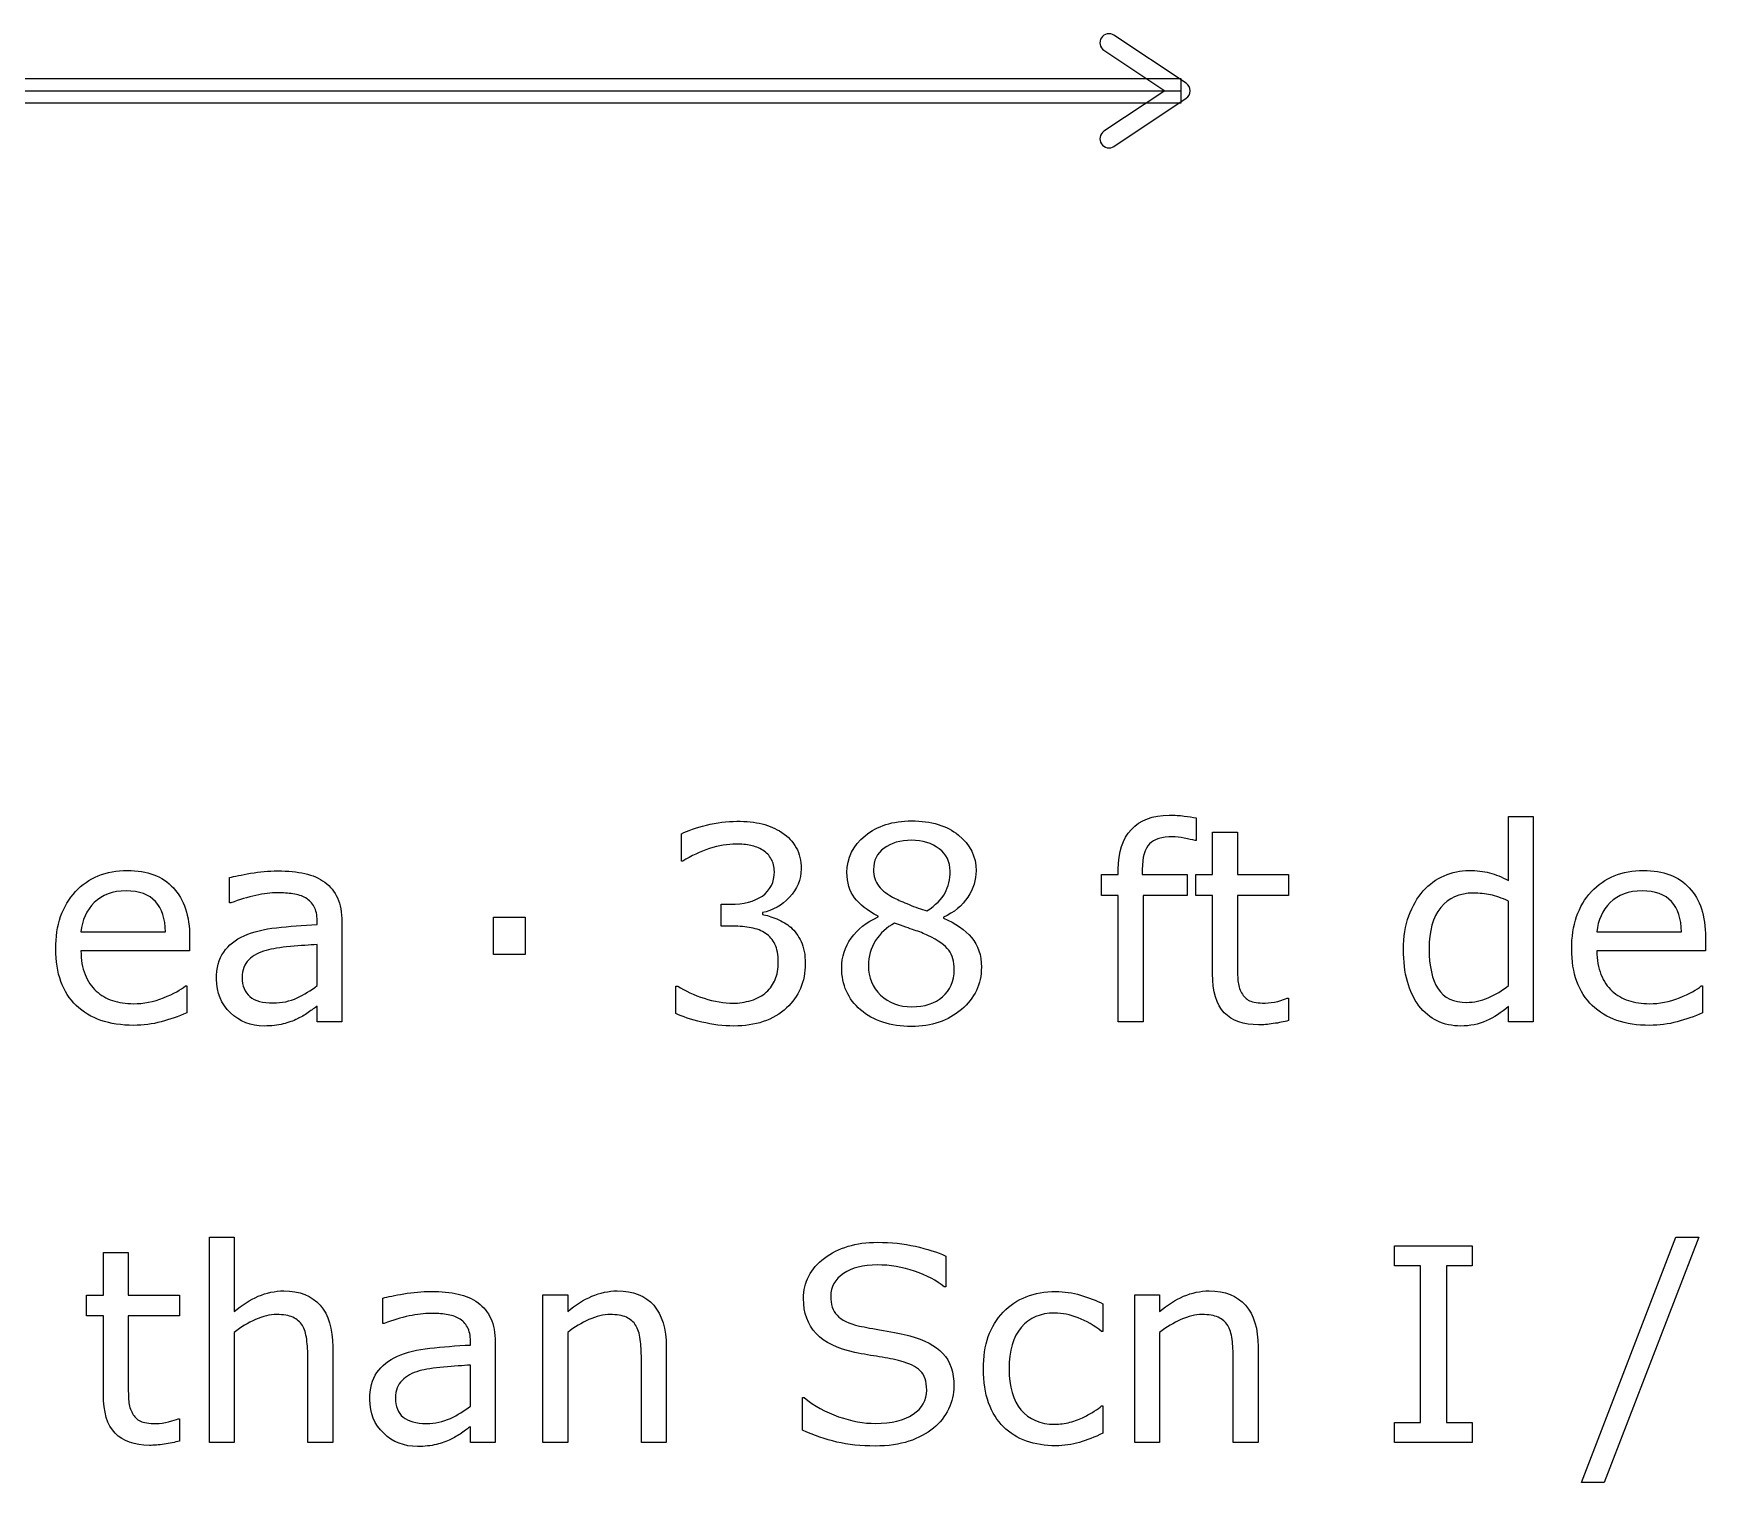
# Model space of a CAD drawing. Extents: x -13 to 750, y 12 to 2314.
# Drawn here: x 229.8 to 285.5, y 632.6 to 680.8 of the extents above; entities that cross this region are included whole.
import ezdxf

# ---------------------------------------------------------------- set-up
doc = ezdxf.new("R2010")
doc.units = 0
doc.layers.get('0').update_dxf_attribs({"linetype": 'CONTINUOUS'})

msp = doc.modelspace()

# ---------------------------------------------------------------- linework, layer by layer
at = {"color": 7}
for points in [[(268.16602, 679.14), (265.76562, 680.7396)], [(265.43361, 680.2396), (267.459, 678.89), (265.43361, 677.5404)], [(44, 678.89), (268, 678.89)], [(265.76562, 677.0404), (268.16602, 678.64)], [(268.50739, 654.6838), (268.50735, 653.9281)], [(278.896, 652.6003), (278.896, 654.7273), (279.72217, 654.7273), (279.7222, 647.8899)], [(251.41261, 653.2382), (251.36871, 653.2382), (251.36871, 654.1567)], [(269.04788, 649.4936), (269.04788, 652.104), (268.48978, 652.104), (268.48978, 652.7983), (269.04788, 652.7983), (269.04788, 654.2089), (269.87405, 654.2089), (269.87405, 652.7983), (271.57913, 652.7983), (271.57913, 652.104), (269.87405, 652.104), (269.87405, 649.8671)], [(268.50735, 653.9281), (268.46345, 653.9281)], [(266.71003, 652.9657), (266.71003, 652.7987), (268.19978, 652.7987), (268.19978, 652.1044), (266.7364, 652.1044), (266.7364, 647.89), (265.91023, 647.89), (265.91023, 652.1044), (265.35212, 652.1044), (265.35212, 652.7987), (265.91023, 652.7987), (265.91023, 652.9613)], [(236.37454, 651.8539), (236.33064, 651.8539), (236.33064, 652.6932)], [(253.08692, 651.076), (252.69142, 651.076), (252.69142, 651.8055), (252.99903, 651.8055)], [(278.89603, 649.0984), (278.89603, 651.9153)], [(239.24417, 651.1335), (239.24417, 651.2609)], [(240.06599, 651.2208), (240.06595, 647.89)], [(254.06256, 651.5287), (254.06256, 651.4667)], [(257.91214, 651.3837), (257.91214, 651.4097)], [(260.08743, 651.3746), (260.08743, 651.3486)], [(231.38235, 650.8915), (234.19485, 650.8915)], [(234.99901, 650.7069), (234.99905, 650.2587)], [(255.00738, 651.0405), (255.00735, 651.0409)], [(281.84036, 650.8914), (284.65286, 650.8914)], [(285.45702, 650.7068), (285.45706, 650.2586)], [(234.99905, 650.2587), (231.38235, 650.2587)], [(239.24417, 649.0985), (239.24417, 650.4652)], [(285.45706, 650.2586), (281.84036, 650.2586)], [(234.85843, 649.0897), (234.90233, 649.0897), (234.90233, 648.1888)], [(239.24417, 649.0984), (239.24417, 649.0985)], [(251.17972, 648.1669), (251.17972, 649.0853), (251.24562, 649.0853)], [(278.89603, 649.0982), (278.89603, 649.0984)], [(285.31644, 649.0896), (285.36034, 649.0896), (285.36034, 648.1887)], [(240.06595, 647.89), (239.24417, 647.89), (239.24417, 648.4129)], [(271.53521, 648.6762), (271.57911, 648.6762), (271.57913, 647.9339)], [(279.7222, 647.8899), (278.896, 647.8899), (278.896, 648.4041)], [(236.48442, 637.5547), (236.48442, 633.89), (235.65825, 633.89), (235.65825, 640.7279), (236.48442, 640.7279), (236.48442, 638.2538)], [(232.12939, 635.4937), (232.12939, 638.1041), (231.57129, 638.1041), (231.57129, 638.7984), (232.12939, 638.7984), (232.12939, 640.209), (232.95557, 640.209), (232.95557, 638.7984), (234.66064, 638.7984), (234.66064, 638.1041), (232.95557, 638.1041), (232.95557, 635.8672)], [(260.17526, 640.0951), (260.17526, 639.0668), (260.11376, 639.0668)], [(241.47656, 637.8539), (241.43266, 637.8539), (241.43266, 638.6932)], [(247.58491, 637.5547), (247.58491, 633.89), (246.75874, 633.89), (246.75874, 638.7987), (247.58491, 638.7987), (247.58491, 638.2538)], [(265.40039, 638.5043), (265.40039, 637.5858), (265.35649, 637.5858)], [(267.28559, 637.5547), (267.28559, 633.89), (266.45942, 633.89), (266.45942, 638.7987), (267.28559, 638.7987), (267.28559, 638.2538)], [(244.34619, 637.1335), (244.34619, 637.2609)], [(239.76275, 637.076), (239.7627, 633.89)], [(245.16801, 637.2208), (245.16797, 633.89)], [(250.86323, 637.076), (250.86328, 633.89)], [(270.56391, 637.076), (270.56396, 633.89)], [(239.7627, 633.89), (238.93652, 633.89), (238.93652, 636.6849)], [(244.34619, 635.0985), (244.34619, 636.4652)], [(250.86328, 633.89), (250.03711, 633.89), (250.03711, 636.6849)], [(270.56396, 633.89), (269.73779, 633.89), (269.73779, 636.6849)], [(244.34619, 635.0984), (244.34619, 635.0985)], [(255.39404, 634.2943), (255.39404, 635.3841), (255.45554, 635.3841)], [(265.35649, 635.1073), (265.40039, 635.1073), (265.40039, 634.1976)], [(234.61673, 634.6763), (234.66063, 634.6763), (234.66064, 633.934)], [(245.16797, 633.89), (244.34619, 633.89), (244.34619, 634.4129)]]:
    msp.add_lwpolyline(points, dxfattribs=at)
for points in [[(44, 679.2904), (44, 678.4896), (268, 678.4896), (268, 679.2904)], [(260.31155, 652.9086), (260.31155, 652.9086)], [(246.16995, 650.1356), (245.11966, 650.1356), (245.11966, 651.3793), (246.16995, 651.3793)], [(260.44778, 649.6302), (260.44778, 649.6302)], [(261.35306, 649.7138), (261.35306, 649.7138)], [(285.2373, 640.7279), (282.08643, 632.5541), (281.32617, 632.5541), (284.46387, 640.7279)], [(277.69189, 633.89), (275.10791, 633.89), (275.10791, 634.558), (275.96484, 634.558), (275.96484, 639.7655), (275.10791, 639.7655), (275.10791, 640.4335), (277.69189, 640.4335), (277.69189, 639.7655), (276.83496, 639.7655), (276.83496, 634.558), (277.69189, 634.558)], [(260.43895, 635.7577), (260.43895, 635.7577)]]:
    msp.add_lwpolyline(points, close=True, dxfattribs=at)
for points in [[(265.54021, 680.783799), (265.462185, 680.768045), (265.39362, 680.721927), (265.34961, 680.6556)], [(265.76562, 680.7396), (265.699322, 680.783654), (265.618235, 680.799554), (265.54021, 680.783799)], [(265.34961, 680.6556), (265.305559, 680.589303), (265.289661, 680.508218), (265.305416, 680.430195)], [(265.305416, 680.430195), (265.32117, 680.352173), (265.367286, 680.28361), (265.43361, 680.2396)], [(268.300164, 678.89), (268.300164, 678.990546), (268.2498, 679.084408), (268.16602, 679.14)], [(268.16602, 678.64), (268.2498, 678.695592), (268.300164, 678.789454), (268.300164, 678.89)], [(265.305416, 677.349805), (265.289661, 677.271782), (265.305559, 677.190697), (265.34961, 677.1244)], [(265.43361, 677.5404), (265.367286, 677.49639), (265.32117, 677.427827), (265.305416, 677.349805)], [(265.34961, 677.1244), (265.39362, 677.058073), (265.462185, 677.011955), (265.54021, 676.996201)], [(265.54021, 676.996201), (265.618235, 676.980446), (265.699322, 676.996346), (265.76562, 677.0404)], [(252.19928, 654.438), (252.547913, 654.525867), (252.884827, 654.5698), (253.21002, 654.5698)], [(253.21002, 654.5698), (253.529353, 654.5698), (253.810603, 654.540467), (254.05377, 654.4818)], [(257.48587, 654.0904), (257.89017, 654.418533), (258.40433, 654.5826), (259.02835, 654.5826)], [(259.02835, 654.5826), (259.68167, 654.5826), (260.203153, 654.425867), (260.5928, 654.1124)], [(266.34528, 654.3016), (266.63532, 654.615067), (267.054267, 654.7718), (267.60212, 654.7718)], [(267.60212, 654.7718), (267.786693, 654.7718), (267.95222, 654.763133), (268.0987, 654.7458)], [(268.0987, 654.7458), (268.248113, 654.728467), (268.384343, 654.7078), (268.50739, 654.6838)], [(251.36871, 654.1567), (251.576717, 654.259233), (251.853573, 654.353), (252.19928, 654.438)], [(254.05377, 654.4818), (254.296937, 654.423133), (254.516663, 654.329367), (254.71295, 654.2005)], [(254.71295, 654.2005), (254.92389, 654.0599), (255.083557, 653.89), (255.19195, 653.6908)], [(256.87942, 652.8599), (256.87942, 653.3521), (257.08157, 653.762267), (257.48587, 654.0904)], [(260.5928, 654.1124), (260.982453, 653.798867), (261.17728, 653.4004), (261.17728, 652.917)], [(265.91023, 652.9613), (265.91023, 653.5443), (266.055247, 653.991067), (266.34528, 654.3016)], [(267.72077, 654.0511), (267.366277, 654.0511), (267.108467, 653.972), (266.94734, 653.8138)], [(268.10749, 654.0071), (267.96101, 654.036433), (267.832103, 654.0511), (267.72077, 654.0511)], [(268.46345, 653.9281), (268.37263, 653.954767), (268.253977, 653.9811), (268.10749, 654.0071)], [(252.3003, 653.6601), (251.986827, 653.5605), (251.69093, 653.419867), (251.41261, 653.2382)], [(253.188, 653.8095), (252.90968, 653.8095), (252.61378, 653.7597), (252.3003, 653.6601)], [(253.67579, 653.7655), (253.532237, 653.794833), (253.36964, 653.8095), (253.188, 653.8095)], [(254.08009, 653.6073), (253.95411, 653.683433), (253.819343, 653.736167), (253.67579, 653.7655)], [(254.36134, 653.3129), (254.293953, 653.432967), (254.200203, 653.5311), (254.08009, 653.6073)], [(255.19195, 653.6908), (255.30035, 653.4916), (255.35455, 653.2587), (255.35455, 652.9921)], [(258.11429, 653.6732), (257.879917, 653.4974), (257.76273, 653.2601), (257.76273, 652.9613)], [(259.02396, 653.9369), (258.654813, 653.9369), (258.35159, 653.849), (258.11429, 653.6732)], [(259.94681, 653.6556), (259.706577, 653.843133), (259.39896, 653.9369), (259.02396, 653.9369)], [(260.31155, 652.9086), (260.31155, 653.222067), (260.18997, 653.471067), (259.94681, 653.6556)], [(266.94734, 653.8138), (266.789133, 653.658533), (266.71003, 653.375833), (266.71003, 652.9657)], [(231.19774, 652.2274), (231.637193, 652.699067), (232.214343, 652.9349), (232.92919, 652.9349)], [(232.92919, 652.9349), (233.591297, 652.9349), (234.101063, 652.741533), (234.45849, 652.3548)], [(237.02937, 652.8382), (237.334057, 652.890867), (237.63435, 652.9172), (237.93025, 652.9172)], [(237.93025, 652.9172), (238.27595, 652.9172), (238.57624, 652.887867), (238.83112, 652.8292)], [(254.06251, 652.0824), (254.32911, 652.269867), (254.46241, 652.542333), (254.46241, 652.8998)], [(254.46241, 652.8998), (254.46241, 653.058), (254.42872, 653.1957), (254.36134, 653.3129)], [(255.35455, 652.9921), (255.35455, 652.628767), (255.225643, 652.310867), (254.96783, 652.0384)], [(257.12991, 652.025), (256.962917, 652.2476), (256.87942, 652.5259), (256.87942, 652.8599)], [(257.76273, 652.9613), (257.76273, 652.750367), (257.821323, 652.567267), (257.93851, 652.412)], [(260.14456, 652.1879), (260.255887, 652.3959), (260.31155, 652.636133), (260.31155, 652.9086)], [(261.17728, 652.917), (261.17728, 652.621133), (261.084993, 652.329633), (260.90042, 652.0425)], [(276.75586, 652.759), (277.02246, 652.8762), (277.29785, 652.9348), (277.58203, 652.9348)], [(277.58203, 652.9348), (277.839843, 652.9348), (278.06836, 652.9068), (278.26758, 652.8508)], [(278.26758, 652.8508), (278.4668, 652.798133), (278.676273, 652.714633), (278.896, 652.6003)], [(281.65575, 652.2273), (282.095203, 652.698967), (282.672353, 652.9348), (283.3872, 652.9348)], [(283.3872, 652.9348), (284.049307, 652.9348), (284.55907, 652.741433), (284.91649, 652.3547)], [(234.45849, 652.3548), (234.818837, 651.968133), (234.99901, 651.418833), (234.99901, 650.7069)], [(236.33064, 652.6932), (236.491773, 652.7372), (236.724683, 652.785533), (237.02937, 652.8382)], [(238.83112, 652.8292), (239.088933, 652.773867), (239.31159, 652.677167), (239.49909, 652.5391)], [(239.49909, 652.5391), (239.683663, 652.404367), (239.82429, 652.230067), (239.92097, 652.0162)], [(257.93851, 652.412), (258.058623, 652.259667), (258.238797, 652.123433), (258.47903, 652.0033)], [(276.06152, 652.2493), (276.26074, 652.471967), (276.492187, 652.641867), (276.75586, 652.759)], [(284.91649, 652.3547), (285.276843, 651.968033), (285.45702, 651.418733), (285.45702, 650.7068)], [(230.54296, 650.3158), (230.54296, 651.118533), (230.76122, 651.755733), (231.19774, 652.2274)], [(231.8262, 651.8627), (231.56546, 651.6019), (231.41751, 651.278167), (231.38235, 650.8915)], [(232.88528, 652.2538), (232.4429, 652.2538), (232.089873, 652.123433), (231.8262, 651.8627)], [(233.86526, 651.8978), (233.651393, 652.135133), (233.324733, 652.2538), (232.88528, 652.2538)], [(234.19485, 650.8915), (234.192183, 651.3251), (234.08232, 651.660533), (233.86526, 651.8978)], [(237.20071, 652.1), (236.93411, 652.044667), (236.65872, 651.962633), (236.37454, 651.8539)], [(237.92581, 652.188), (237.709017, 652.188), (237.467317, 652.158667), (237.20071, 652.1)], [(238.43997, 652.153), (238.27591, 652.176333), (238.104523, 652.188), (237.92581, 652.188)], [(238.86185, 652.0168), (238.744663, 652.084133), (238.604037, 652.129533), (238.43997, 652.153)], [(239.1431, 651.7267), (239.078633, 651.849767), (238.984883, 651.946467), (238.86185, 652.0168)], [(239.92097, 652.0162), (240.01765, 651.802333), (240.06599, 651.5372), (240.06599, 651.2208)], [(252.99903, 651.8055), (253.444343, 651.8055), (253.798837, 651.8978), (254.06251, 652.0824)], [(254.96783, 652.0384), (254.71295, 651.768867), (254.411193, 651.598967), (254.06256, 651.5287)], [(257.91214, 651.4097), (257.56058, 651.597233), (257.299837, 651.802333), (257.12991, 652.025)], [(258.47903, 652.0033), (258.58743, 651.950633), (258.742703, 651.881767), (258.94485, 651.7967)], [(258.94485, 651.7967), (259.14993, 651.711767), (259.34915, 651.641467), (259.54251, 651.5858)], [(259.54251, 651.5858), (259.83255, 651.779133), (260.033233, 651.979833), (260.14456, 652.1879)], [(260.90042, 652.0425), (260.715853, 651.758367), (260.444857, 651.535733), (260.08743, 651.3746)], [(275.57812, 651.4187), (275.69824, 651.7439), (275.859373, 652.020767), (276.06152, 652.2493)], [(277.72269, 652.1788), (277.259797, 652.1788), (276.899443, 652.017667), (276.64163, 651.6954)], [(278.29837, 652.1218), (278.12259, 652.1598), (277.930697, 652.1788), (277.72269, 652.1788)], [(278.89603, 651.9153), (278.67337, 652.0149), (278.47415, 652.083733), (278.29837, 652.1218)], [(281.00097, 650.3157), (281.00097, 651.118433), (281.21923, 651.755633), (281.65575, 652.2273)], [(282.28421, 651.8626), (282.02347, 651.6018), (281.87552, 651.278067), (281.84036, 650.8914)], [(283.34329, 652.2537), (282.90091, 652.2537), (282.547883, 652.123333), (282.28421, 651.8626)], [(284.32327, 651.8977), (284.109403, 652.135033), (283.782743, 652.2537), (283.34329, 652.2537)], [(284.65286, 650.8914), (284.650193, 651.325), (284.54033, 651.660433), (284.32327, 651.8977)], [(239.24417, 651.2609), (239.24417, 651.448433), (239.21048, 651.6037), (239.1431, 651.7267)], [(254.06256, 651.4667), (254.203187, 651.443367), (254.36432, 651.393567), (254.54596, 651.3173)], [(254.54596, 651.3173), (254.7276, 651.2441), (254.881407, 651.151833), (255.00738, 651.0405)], [(257.02005, 650.6805), (257.23099, 650.976433), (257.528353, 651.210833), (257.91214, 651.3837)], [(258.46585, 651.1815), (258.202177, 651.037967), (257.989773, 650.843133), (257.82864, 650.597)], [(259.12064, 650.9486), (258.956573, 651.003933), (258.73831, 651.081567), (258.46585, 651.1815)], [(260.08743, 651.3486), (260.49759, 651.1728), (260.811067, 650.956), (261.02786, 650.6982)], [(275.40234, 650.3069), (275.40234, 650.7229), (275.460933, 651.0935), (275.57812, 651.4187)], [(276.64163, 651.6954), (276.383817, 651.373133), (276.25491, 650.9161), (276.25491, 650.3243)], [(236.13284, 650.215), (236.293973, 650.446467), (236.52249, 650.6281), (236.81839, 650.7599)], [(236.81839, 650.7599), (237.117217, 650.891767), (237.476103, 650.981133), (237.89505, 651.028)], [(237.89505, 651.028), (238.313997, 651.074667), (238.763703, 651.109833), (239.24417, 651.1335)], [(253.69337, 651.023), (253.50587, 651.058333), (253.30372, 651.076), (253.08692, 651.076)], [(254.17237, 650.8384), (254.040537, 650.929267), (253.88087, 650.9908), (253.69337, 651.023)], [(254.47999, 650.4737), (254.40675, 650.628967), (254.30421, 650.750533), (254.17237, 650.8384)], [(255.00735, 651.0409), (255.147977, 650.9149), (255.2637, 650.7567), (255.35452, 650.5663)], [(256.70364, 649.6962), (256.70364, 650.059467), (256.80911, 650.387567), (257.02005, 650.6805)], [(259.57327, 650.7684), (259.435577, 650.833067), (259.2847, 650.893133), (259.12064, 650.9486)], [(260.26761, 650.2762), (260.150423, 650.440267), (259.918977, 650.604333), (259.57327, 650.7684)], [(261.02786, 650.6982), (261.24466, 650.4404), (261.35306, 650.112267), (261.35306, 649.7138)], [(231.22851, 648.4349), (230.771477, 648.8773), (230.54296, 649.504267), (230.54296, 650.3158)], [(231.38235, 650.2587), (231.38235, 649.9569), (231.42776, 649.6932), (231.51858, 649.4676)], [(235.89554, 649.3141), (235.89554, 649.686167), (235.97464, 649.986467), (236.13284, 650.215)], [(237.54349, 650.2717), (237.306183, 650.204367), (237.114287, 650.0989), (236.9678, 649.9553)], [(238.35208, 650.3992), (238.01224, 650.369867), (237.74271, 650.327367), (237.54349, 650.2717)], [(239.24417, 650.4652), (238.992217, 650.450533), (238.694853, 650.428533), (238.35208, 650.3992)], [(254.59425, 649.8936), (254.59425, 650.128), (254.556163, 650.321367), (254.47999, 650.4737)], [(255.35452, 650.5663), (255.44534, 650.375833), (255.49075, 650.129733), (255.49075, 649.828)], [(257.82864, 650.597), (257.67044, 650.350933), (257.59134, 650.072633), (257.59134, 649.7621)], [(260.44778, 649.6302), (260.44778, 649.899733), (260.387723, 650.115067), (260.26761, 650.2762)], [(275.9165, 648.4304), (275.573727, 648.8816), (275.40234, 649.5071), (275.40234, 650.3069)], [(276.25491, 650.3243), (276.25491, 649.7413), (276.35452, 649.297433), (276.55374, 648.9927)], [(281.68651, 648.4348), (281.229483, 648.8772), (281.00097, 649.504167), (281.00097, 650.3157)], [(281.84036, 650.2586), (281.84036, 649.9568), (281.88577, 649.6931), (281.97659, 649.4675)], [(236.9678, 649.9553), (236.82132, 649.8147), (236.74808, 649.6199), (236.74808, 649.3709)], [(254.49317, 649.3047), (254.560557, 649.459967), (254.59425, 649.656267), (254.59425, 649.8936)], [(255.49075, 649.828), (255.49075, 649.529133), (255.43655, 649.2552), (255.32815, 649.0062)], [(257.33206, 648.2899), (256.913113, 648.6561), (256.70364, 649.124867), (256.70364, 649.6962)], [(257.59134, 649.7621), (257.59134, 649.366567), (257.72757, 649.0399), (258.00003, 648.7821)], [(260.06107, 648.725), (260.318877, 648.944733), (260.44778, 649.246467), (260.44778, 649.6302)], [(261.35306, 649.7137), (261.35306, 649.1483), (261.131867, 648.6781), (260.68948, 648.3031)], [(269.87405, 649.8671), (269.87405, 649.6093), (269.879917, 649.407167), (269.89165, 649.2607)], [(231.51858, 649.4676), (231.609407, 649.245), (231.73392, 649.0619), (231.89212, 648.9183)], [(234.13333, 648.6942), (234.473177, 648.828933), (234.714877, 648.960767), (234.85843, 649.0897)], [(236.35696, 648.1935), (236.049347, 648.4865), (235.89554, 648.860033), (235.89554, 649.3141)], [(236.74808, 649.3709), (236.74808, 649.089633), (236.83304, 648.8772), (237.00296, 648.7336)], [(238.5762, 648.6897), (238.816433, 648.803967), (239.03909, 648.9402), (239.24417, 649.0984)], [(251.24562, 649.0853), (251.49464, 648.921233), (251.787607, 648.785), (252.12452, 648.6766)], [(254.19435, 648.8785), (254.32911, 649.007367), (254.428717, 649.149433), (254.49317, 649.3047)], [(255.32815, 649.0062), (255.219757, 648.7572), (255.067413, 648.5404), (254.87112, 648.3558)], [(269.43899, 648.1972), (269.17825, 648.466733), (269.04788, 648.898867), (269.04788, 649.4936)], [(269.89165, 649.2607), (269.903383, 649.117167), (269.9444, 648.9824), (270.0147, 648.8564)], [(276.55374, 648.9927), (276.75296, 648.690967), (277.072297, 648.5401), (277.51175, 648.5401)], [(278.22366, 648.6939), (278.463893, 648.799367), (278.688017, 648.934133), (278.89603, 649.0982)], [(281.97659, 649.4675), (282.06741, 649.2449), (282.191923, 649.0618), (282.35013, 648.9182)], [(284.59134, 648.6941), (284.93118, 648.828833), (285.17288, 648.960667), (285.31644, 649.0896)], [(233.13573, 647.7757), (232.321277, 647.7757), (231.685537, 647.995433), (231.22851, 648.4349)], [(231.89212, 648.9183), (232.044467, 648.7777), (232.224643, 648.672233), (232.43265, 648.6019)], [(232.43265, 648.6019), (232.643583, 648.531567), (232.875027, 648.4964), (233.12698, 648.4964)], [(233.12698, 648.4964), (233.460967, 648.4964), (233.796417, 648.562333), (234.13333, 648.6942)], [(237.00296, 648.7336), (237.17288, 648.593), (237.432157, 648.5227), (237.78079, 648.5227)], [(237.78079, 648.5227), (238.07083, 648.5227), (238.335967, 648.578367), (238.5762, 648.6897)], [(239.24417, 648.4129), (239.17093, 648.3629), (239.07132, 648.2926), (238.94534, 648.202)], [(252.12452, 648.6766), (252.461433, 648.5682), (252.78663, 648.514), (253.10011, 648.514)], [(253.10011, 648.514), (253.284677, 648.514), (253.480963, 648.544667), (253.68897, 648.606)], [(253.68897, 648.606), (253.896983, 648.667333), (254.065443, 648.758167), (254.19435, 648.8785)], [(258.00003, 648.7821), (258.27249, 648.5243), (258.618193, 648.3954), (259.03714, 648.3954)], [(259.03714, 648.3954), (259.464873, 648.3954), (259.806183, 648.505267), (260.06107, 648.725)], [(270.0147, 648.8564), (270.079167, 648.7392), (270.167057, 648.652767), (270.27837, 648.5971)], [(270.27837, 648.5971), (270.39263, 648.544433), (270.56548, 648.5181), (270.79692, 648.5181)], [(270.79692, 648.5181), (270.931687, 648.5181), (271.072313, 648.5371), (271.2188, 648.5751)], [(271.2188, 648.5751), (271.365287, 648.616433), (271.470757, 648.650133), (271.53521, 648.6762)], [(277.31396, 647.7537), (276.728027, 647.7537), (276.262207, 647.979267), (275.9165, 648.4304)], [(277.51175, 648.5401), (277.746123, 648.5401), (277.983427, 648.591367), (278.22366, 648.6939)], [(278.896, 648.4041), (278.658693, 648.198967), (278.411133, 648.0393), (278.15332, 647.9251)], [(283.59374, 647.7756), (282.779287, 647.7756), (282.143543, 647.995333), (281.68651, 648.4348)], [(282.35013, 648.9182), (282.50247, 648.7776), (282.682643, 648.672133), (282.89065, 648.6018)], [(282.89065, 648.6018), (283.10159, 648.531467), (283.333037, 648.4963), (283.58499, 648.4963)], [(283.58499, 648.4963), (283.918977, 648.4963), (284.254427, 648.562233), (284.59134, 648.6941)], [(234.04979, 647.8944), (233.759757, 647.815267), (233.45507, 647.7757), (233.13573, 647.7757)], [(234.90233, 648.1888), (234.62401, 648.0716), (234.33983, 647.973467), (234.04979, 647.8944)], [(237.48196, 647.7541), (237.03958, 647.7541), (236.66458, 647.900567), (236.35696, 648.1935)], [(238.58499, 647.9911), (238.447297, 647.9237), (238.289093, 647.868033), (238.11038, 647.8241)], [(238.94534, 648.202), (238.822293, 648.114133), (238.702177, 648.043833), (238.58499, 647.9911)], [(252.04544, 647.8856), (251.69388, 647.970533), (251.405307, 648.0643), (251.17972, 648.1669)], [(253.11771, 647.7538), (252.754423, 647.7538), (252.397, 647.797733), (252.04544, 647.8856)], [(254.09329, 647.8988), (253.79739, 647.802133), (253.472197, 647.7538), (253.11771, 647.7538)], [(254.87112, 648.3558), (254.651393, 648.150733), (254.392117, 647.9984), (254.09329, 647.8988)], [(259.02835, 647.7406), (258.319363, 647.7406), (257.753933, 647.9237), (257.33206, 648.2899)], [(260.68948, 648.3031), (260.250027, 647.9281), (259.696317, 647.7406), (259.02835, 647.7406)], [(270.58157, 647.7929), (270.080597, 647.7929), (269.699737, 647.927667), (269.43899, 648.1972)], [(271.57913, 647.9339), (271.423857, 647.893233), (271.253937, 647.859567), (271.06937, 647.8329)], [(278.15332, 647.9251), (277.895507, 647.810833), (277.61572, 647.7537), (277.31396, 647.7537)], [(284.5078, 647.8943), (284.21776, 647.815167), (283.913073, 647.7756), (283.59374, 647.7756)], [(285.36034, 648.1887), (285.08202, 648.0715), (284.79784, 647.973367), (284.5078, 647.8943)], [(238.11038, 647.8241), (237.931673, 647.777433), (237.7222, 647.7541), (237.48196, 647.7541)], [(271.06937, 647.8329), (270.887723, 647.806233), (270.725123, 647.7929), (270.58157, 647.7929)], [(256.1279, 640.0248), (256.590793, 640.376333), (257.178197, 640.5521), (257.89011, 640.5521)], [(257.89011, 640.5521), (258.35007, 640.5521), (258.771943, 640.508167), (259.15573, 640.4203)], [(259.15573, 640.4203), (259.539523, 640.332367), (259.879367, 640.223967), (260.17526, 640.0951)], [(255.43356, 638.68), (255.43356, 639.227867), (255.665007, 639.676133), (256.1279, 640.0248)], [(256.76073, 639.5106), (256.479483, 639.317267), (256.33886, 639.068233), (256.33886, 638.7635)], [(257.88573, 639.8006), (257.41991, 639.8006), (257.04491, 639.703933), (256.76073, 639.5106)], [(259.12938, 639.5897), (258.725087, 639.7303), (258.310537, 639.8006), (257.88573, 639.8006)], [(260.11376, 639.0668), (259.864733, 639.277733), (259.536607, 639.452033), (259.12938, 639.5897)], [(237.28423, 638.7547), (237.559623, 638.874833), (237.842337, 638.9349), (238.13237, 638.9349)], [(238.13237, 638.9349), (238.662643, 638.9349), (239.06694, 638.775233), (239.34526, 638.4559)], [(248.38472, 638.7547), (248.660107, 638.874833), (248.94282, 638.9349), (249.23286, 638.9349)], [(249.23286, 638.9349), (249.763133, 638.9349), (250.16743, 638.775233), (250.44575, 638.4559)], [(268.0854, 638.7547), (268.360793, 638.874833), (268.643507, 638.9349), (268.93354, 638.9349)], [(268.93354, 638.9349), (269.463813, 638.9349), (269.86811, 638.775233), (270.14643, 638.4559)], [(236.48442, 638.2538), (236.742233, 638.467667), (237.008837, 638.634633), (237.28423, 638.7547)], [(239.34526, 638.4559), (239.623587, 638.136567), (239.76275, 637.6766), (239.76275, 637.076)], [(241.43266, 638.6932), (241.593793, 638.7372), (241.826703, 638.785533), (242.13139, 638.8382)], [(242.13139, 638.8382), (242.436077, 638.890867), (242.73637, 638.9172), (243.03227, 638.9172)], [(243.03227, 638.9172), (243.37797, 638.9172), (243.678263, 638.887867), (243.93315, 638.8292)], [(243.93315, 638.8292), (244.190957, 638.773867), (244.41361, 638.677167), (244.60111, 638.5391)], [(244.60111, 638.5391), (244.785683, 638.404367), (244.92631, 638.230067), (245.02299, 638.0162)], [(247.58491, 638.2538), (247.842723, 638.467667), (248.109327, 638.634633), (248.38472, 638.7547)], [(250.44575, 638.4559), (250.72407, 638.136567), (250.86323, 637.6766), (250.86323, 637.076)], [(255.85104, 637.5155), (255.57272, 637.8143), (255.43356, 638.202467), (255.43356, 638.68)], [(256.33886, 638.7635), (256.33886, 638.491033), (256.40917, 638.277167), (256.54979, 638.1219)], [(262.07812, 638.2274), (262.520507, 638.6844), (263.103517, 638.9129), (263.82715, 638.9129)], [(263.82715, 638.9129), (264.108397, 638.9129), (264.383787, 638.873367), (264.65332, 638.7943)], [(264.65332, 638.7943), (264.92578, 638.715167), (265.174803, 638.6185), (265.40039, 638.5043)], [(267.28559, 638.2538), (267.543403, 638.467667), (267.810007, 638.634633), (268.0854, 638.7547)], [(270.14643, 638.4559), (270.42475, 638.136567), (270.56391, 637.6766), (270.56391, 637.076)], [(237.19194, 637.981), (236.945847, 637.869667), (236.710007, 637.727567), (236.48442, 637.5547)], [(237.89946, 638.148), (237.67388, 638.148), (237.43804, 638.092333), (237.19194, 637.981)], [(238.4356, 638.056), (238.2979, 638.117333), (238.119187, 638.148), (237.89946, 638.148)], [(238.752, 637.7836), (238.67876, 637.9066), (238.573293, 637.9974), (238.4356, 638.056)], [(242.30273, 638.1), (242.03613, 638.044667), (241.76074, 637.962633), (241.47656, 637.8539)], [(243.02783, 638.188), (242.811037, 638.188), (242.569337, 638.158667), (242.30273, 638.1)], [(243.54199, 638.153), (243.37793, 638.176333), (243.206543, 638.188), (243.02783, 638.188)], [(243.96387, 638.0168), (243.846683, 638.084133), (243.706057, 638.129533), (243.54199, 638.153)], [(244.24512, 637.7267), (244.180653, 637.849767), (244.086903, 637.946467), (243.96387, 638.0168)], [(245.02299, 638.0162), (245.11967, 637.802333), (245.16801, 637.5372), (245.16801, 637.2208)], [(248.29243, 637.981), (248.046337, 637.869667), (247.810497, 637.727567), (247.58491, 637.5547)], [(248.99995, 638.148), (248.774363, 638.148), (248.538523, 638.092333), (248.29243, 637.981)], [(249.53608, 638.056), (249.398387, 638.117333), (249.219677, 638.148), (248.99995, 638.148)], [(249.85249, 637.7836), (249.77925, 637.9066), (249.67378, 637.9974), (249.53608, 638.056)], [(256.54979, 638.1219), (256.690417, 637.966633), (256.937977, 637.848), (257.29247, 637.766)], [(261.41895, 636.3378), (261.41895, 637.140533), (261.638673, 637.7704), (262.07812, 638.2274)], [(263.79203, 638.1966), (263.323283, 638.1966), (262.95268, 638.0384), (262.68022, 637.722)], [(264.57426, 638.0384), (264.30766, 638.143867), (264.046917, 638.1966), (263.79203, 638.1966)], [(265.35649, 637.5858), (265.104537, 637.782067), (264.843793, 637.932933), (264.57426, 638.0384)], [(267.99311, 637.981), (267.747017, 637.869667), (267.511177, 637.727567), (267.28559, 637.5547)], [(268.70063, 638.148), (268.475043, 638.148), (268.239203, 638.092333), (267.99311, 637.981)], [(269.23677, 638.056), (269.09907, 638.117333), (268.920357, 638.148), (268.70063, 638.148)], [(269.55317, 637.7836), (269.47993, 637.9066), (269.374463, 637.9974), (269.23677, 638.056)], [(238.89702, 637.3177), (238.87062, 637.516967), (238.82228, 637.672267), (238.752, 637.7836)], [(238.93652, 636.6849), (238.93652, 636.9105), (238.923353, 637.121433), (238.89702, 637.3177)], [(244.34619, 637.2609), (244.34619, 637.448433), (244.3125, 637.6037), (244.24512, 637.7267)], [(249.99751, 637.3177), (249.971177, 637.516967), (249.922837, 637.672267), (249.85249, 637.7836)], [(250.03711, 636.6849), (250.03711, 636.9105), (250.02391, 637.121433), (249.99751, 637.3177)], [(257.14304, 636.8871), (256.56296, 637.0101), (256.132293, 637.219567), (255.85104, 637.5155)], [(257.29247, 637.766), (257.47997, 637.724667), (257.746573, 637.674867), (258.09228, 637.6166)], [(258.09228, 637.6166), (258.43798, 637.557933), (258.730947, 637.497867), (258.97118, 637.4364)], [(258.97118, 637.4364), (259.457507, 637.307467), (259.823717, 637.112633), (260.06981, 636.8519)], [(262.68022, 637.722), (262.410687, 637.408533), (262.27592, 636.947133), (262.27592, 636.3378)], [(269.69819, 637.3177), (269.67179, 637.516967), (269.62345, 637.672267), (269.55317, 637.7836)], [(269.73779, 636.6849), (269.73779, 636.9105), (269.72459, 637.121433), (269.69819, 637.3177)], [(241.23486, 636.215), (241.395993, 636.446467), (241.62451, 636.6281), (241.92041, 636.7599)], [(241.92041, 636.7599), (242.219237, 636.891767), (242.578123, 636.981133), (242.99707, 637.028)], [(242.99707, 637.028), (243.416017, 637.074667), (243.865723, 637.109833), (244.34619, 637.1335)], [(257.95602, 636.7421), (257.70114, 636.7801), (257.430147, 636.828433), (257.14304, 636.8871)], [(258.67233, 636.597), (258.452603, 636.655667), (258.213833, 636.704033), (257.95602, 636.7421)], [(260.06981, 636.8519), (260.315903, 636.591167), (260.43895, 636.226433), (260.43895, 635.7577)], [(240.99756, 635.3141), (240.99756, 635.686167), (241.07666, 635.986467), (241.23486, 636.215)], [(242.64551, 636.2717), (242.408203, 636.204367), (242.216307, 636.0989), (242.06982, 635.9553)], [(243.4541, 636.3992), (243.11426, 636.369867), (242.84473, 636.327367), (242.64551, 636.2717)], [(244.34619, 636.4652), (244.094237, 636.450533), (243.796873, 636.428533), (243.4541, 636.3992)], [(259.31833, 636.2762), (259.177703, 636.413933), (258.96237, 636.520867), (258.67233, 636.597)], [(259.53366, 635.6346), (259.53366, 635.924667), (259.461883, 636.138533), (259.31833, 636.2762)], [(261.59473, 635.2084), (261.477543, 635.530667), (261.41895, 635.907133), (261.41895, 636.3378)], [(262.27592, 636.3378), (262.27592, 635.746), (262.407757, 635.290433), (262.67143, 634.9711)], [(232.95557, 635.8672), (232.95557, 635.6094), (232.961437, 635.407267), (232.97317, 635.2608)], [(242.06982, 635.9553), (241.92334, 635.8147), (241.8501, 635.6199), (241.8501, 635.3709)], [(259.08102, 634.826), (259.38278, 635.0282), (259.53366, 635.297733), (259.53366, 635.6346)], [(260.43896, 635.7577), (260.43896, 635.502833), (260.378903, 635.250867), (260.25879, 635.0018)], [(232.52051, 634.1973), (232.259763, 634.466833), (232.12939, 634.898967), (232.12939, 635.4937)], [(232.97317, 635.2608), (232.984903, 635.117267), (233.02592, 634.9825), (233.09622, 634.8565)], [(241.45898, 634.1935), (241.151367, 634.4865), (240.99756, 634.860033), (240.99756, 635.3141)], [(241.8501, 635.3709), (241.8501, 635.089633), (241.93506, 634.8772), (242.10498, 634.7336)], [(243.67822, 634.6897), (243.918453, 634.803967), (244.14111, 634.9402), (244.34619, 635.0984)], [(255.45554, 635.3841), (255.786593, 635.108767), (256.168917, 634.896367), (256.60251, 634.7469)], [(262.09131, 634.4086), (261.877443, 634.619533), (261.711917, 634.886133), (261.59473, 635.2084)], [(265.106, 634.9271), (265.211467, 634.997433), (265.294963, 635.0575), (265.35649, 635.1073)], [(233.09622, 634.8565), (233.160687, 634.7393), (233.248577, 634.652867), (233.35989, 634.5972)], [(233.35989, 634.5972), (233.47415, 634.544533), (233.647003, 634.5182), (233.87845, 634.5182)], [(233.87845, 634.5182), (234.013217, 634.5182), (234.15384, 634.5372), (234.30032, 634.5752)], [(234.30032, 634.5752), (234.446807, 634.616533), (234.552277, 634.650233), (234.61673, 634.6763)], [(242.10498, 634.7336), (242.2749, 634.593), (242.534177, 634.5227), (242.88281, 634.5227)], [(242.88281, 634.5227), (243.17285, 634.5227), (243.437987, 634.578367), (243.67822, 634.6897)], [(256.60251, 634.7469), (257.036103, 634.5975), (257.44333, 634.5228), (257.82419, 634.5228)], [(257.82419, 634.5228), (258.36325, 634.5228), (258.782193, 634.623867), (259.08102, 634.826)], [(260.25879, 635.0018), (260.141603, 634.7528), (259.976077, 634.541867), (259.76221, 634.369)], [(262.67143, 634.9711), (262.93803, 634.654633), (263.311563, 634.4964), (263.79203, 634.4964)], [(263.79203, 634.4964), (263.959023, 634.4964), (264.128947, 634.5184), (264.3018, 634.5624)], [(264.3018, 634.5624), (264.474653, 634.6064), (264.629927, 634.6635), (264.76762, 634.7337)], [(264.76762, 634.7337), (264.887733, 634.795033), (265.000527, 634.8595), (265.106, 634.9271)], [(233.66309, 633.793), (233.16211, 633.793), (232.78125, 633.927767), (232.52051, 634.1973)], [(234.66064, 633.934), (234.505367, 633.893333), (234.335447, 633.859667), (234.15088, 633.833)], [(242.58398, 633.7541), (242.1416, 633.7541), (241.7666, 633.900567), (241.45898, 634.1935)], [(243.68701, 633.9911), (243.549317, 633.9237), (243.391113, 633.868033), (243.2124, 633.8241)], [(244.04736, 634.202), (243.924313, 634.114133), (243.804197, 634.043833), (243.68701, 633.9911)], [(244.34619, 634.4129), (244.27295, 634.3629), (244.17334, 634.2926), (244.04736, 634.202)], [(256.54102, 633.9032), (256.16602, 633.991067), (255.783693, 634.121433), (255.39404, 634.2943)], [(258.94043, 633.9296), (258.629883, 633.824067), (258.254883, 633.7713), (257.81543, 633.7713)], [(259.76221, 634.369), (259.52783, 634.181533), (259.253903, 634.035067), (258.94043, 633.9296)], [(262.85156, 633.9339), (262.55566, 634.039367), (262.302243, 634.1976), (262.09131, 634.4086)], [(263.82715, 633.7801), (263.472657, 633.7801), (263.14746, 633.831367), (262.85156, 633.9339)], [(265.40039, 634.1976), (265.124997, 634.0658), (264.86279, 633.963267), (264.61377, 633.89)], [(234.15088, 633.833), (233.96924, 633.806333), (233.806643, 633.793), (233.66309, 633.793)], [(243.2124, 633.8241), (243.033693, 633.777433), (242.82422, 633.7541), (242.58398, 633.7541)], [(257.81543, 633.7713), (257.34375, 633.7713), (256.918947, 633.815267), (256.54102, 633.9032)], [(264.61377, 633.89), (264.367677, 633.816733), (264.10547, 633.7801), (263.82715, 633.7801)]]:
    msp.add_open_spline(points, degree=3, dxfattribs=at)

doc.saveas('drawing.dxf')
